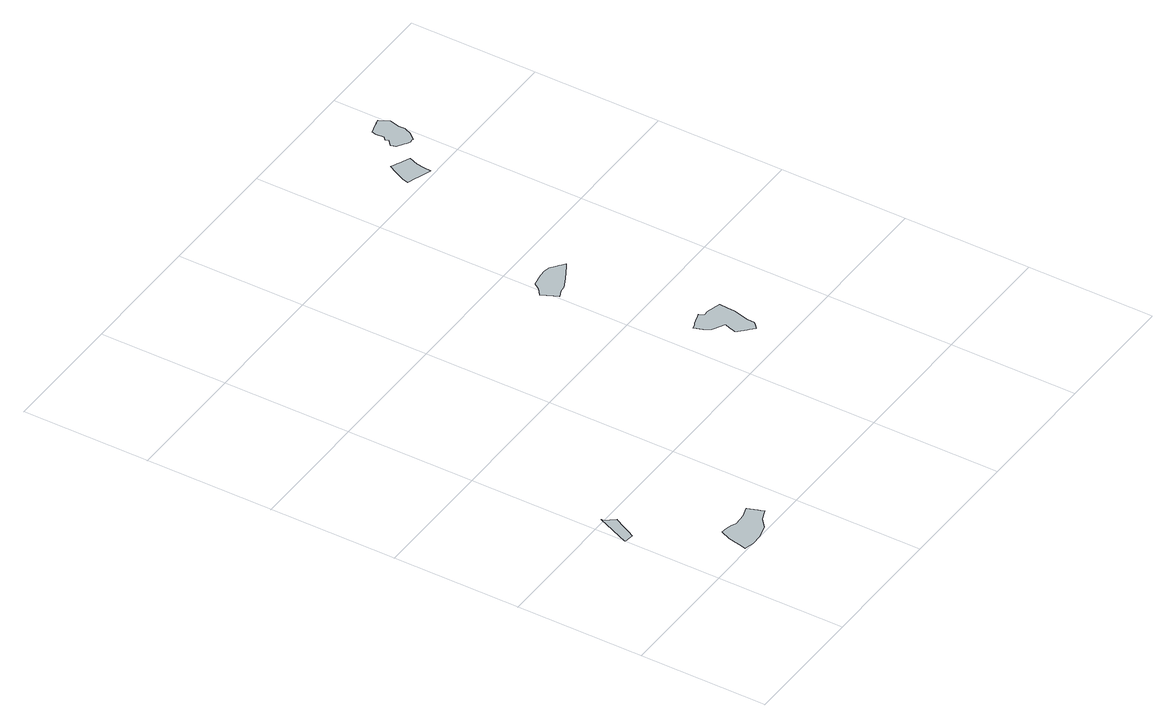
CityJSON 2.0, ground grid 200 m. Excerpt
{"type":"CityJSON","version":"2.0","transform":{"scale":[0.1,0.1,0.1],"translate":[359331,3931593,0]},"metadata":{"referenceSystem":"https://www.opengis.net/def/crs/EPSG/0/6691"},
"CityObjects":{
"object1":{"type":"GenericCityObject","attributes":{"prefecture":"14","disasterType":"1","areaType":"1","zoneNumber":"153-H26-00009","zoneName":"上鶴間4丁目1","status":"0"},"geometry":[{"type":"MultiSurface","lod":"1","boundaries":[[[0,1,2,3,4,5,6,7,8,9,10,11,12,13]]]}]},
"object2":{"type":"GenericCityObject","attributes":{"prefecture":"14","disasterType":"1","areaType":"1","zoneNumber":"153-H26-00009","zoneName":"上鶴間4丁目1","status":"0"},"geometry":[{"type":"MultiSurface","lod":"1","boundaries":[[[14,15,16,17,18,19,20,21,22,23,24,25,26,27,28,29,30,31,32,33,34]]]}]},
"object3":{"type":"GenericCityObject","attributes":{"prefecture":"14","disasterType":"1","areaType":"1","zoneNumber":"153-H26-00013","zoneName":"上鶴間本町9丁目2","status":"0"},"geometry":[{"type":"MultiSurface","lod":"1","boundaries":[[[35,36,37,38,39,40,41,42,43,44,45,46,47,48,49,50,51,52,53,54,55,56,57,58,59,60,61,62,63,64]]]}]},
"object4":{"type":"GenericCityObject","attributes":{"prefecture":"14","disasterType":"1","areaType":"1","zoneNumber":"153-H26-00013","zoneName":"上鶴間本町9丁目2","status":"0"},"geometry":[{"type":"MultiSurface","lod":"1","boundaries":[[[65,66,67,68,69,70,71,72,73,74,75,76,77,78,79,80,81,82,83]]]}]},
"object5":{"type":"GenericCityObject","attributes":{"prefecture":"14","disasterType":"1","areaType":"1","zoneNumber":"153-H26-00012","zoneName":"上鶴間本町9丁目1","status":"0"},"geometry":[{"type":"MultiSurface","lod":"1","boundaries":[[[84,85,86,87,88,89,90,91,92,93,94,95,96,97,98,99]]]}]},
"object6":{"type":"GenericCityObject","attributes":{"prefecture":"14","disasterType":"1","areaType":"1","zoneNumber":"153-H26-00012","zoneName":"上鶴間本町9丁目1","status":"0"},"geometry":[{"type":"MultiSurface","lod":"1","boundaries":[[[100,101,102,103,104,105,106,107,108,109,110,111,112,113,114,115,116,117,118,119,120,121,122,123]]]}]},
"object7":{"type":"GenericCityObject","attributes":{"prefecture":"14","disasterType":"1","areaType":"2","zoneNumber":"153-H26-00012","zoneName":"上鶴間本町9丁目1","status":"0"},"geometry":[{"type":"MultiSurface","lod":"1","boundaries":[[[124,101,125,126,127,128,129,130]]]}]}
},
"vertices":[
[199,1583,0],[266,1711,0],[337,1847,0],[345,1862,0],[232,2012,0],[234,2050,0],[167,1899,0],[130,1816,0],[41,1615,0],[6,1536,0],[1,1524,0],[18,1516,0],[153,1494,0],[162,1511,0],
[1496,492,0],[1332,439,0],[1144,423,0],[1070,457,0],[984,490,0],[881,498,0],[812,343,0],[787,222,0],[770,137,0],[762,98,0],[750,39,0],[785,30,0],[898,2,0],[1077,9,0],[1271,58,0],[1413,182,0],[1576,245,0],[1571,262,0],[1546,340,0],[1528,395,0],[1511,447,0],
[4680,3281,0],[4616,3258,0],[4528,3227,0],[4503,3218,0],[4434,3194,0],[4482,3063,0],[4543,2967,0],[4578,2942,0],[4667,2902,0],[4736,2856,0],[4723,2839,0],[4700,2746,0],[4681,2685,0],[4678,2678,0],[4690,2642,0],[4692,2640,0],[4764,2575,0],[4795,2547,0],[4813,2530,0],[4887,2463,0],[4945,2510,0],[4979,2549,0],[4990,2669,0],[5012,2761,0],[5046,2916,0],[5053,3034,0],[5065,3162,0],[4841,3220,0],[4758,3212,0],[4718,3294,0],
[4240,5171,0],[4409,5255,0],[4637,5379,0],[4691,5413,0],[4642,5450,0],[4612,5474,0],[4570,5505,0],[4491,5566,0],[4391,5579,0],[4295,5581,0],[4101,5542,0],[4027,5443,0],[3929,5364,0],[3948,5320,0],[3969,5273,0],[3983,5242,0],[4008,5186,0],[4040,5114,0],[4143,5157,0],
[5446,8310,0],[5499,8445,0],[5394,8494,0],[5364,8508,0],[5302,8538,0],[5289,8544,0],[5212,8581,0],[5152,8460,0],[5065,8289,0],[5042,8202,0],[5112,8176,0],[5136,8168,0],[5243,8129,0],[5276,8117,0],[5418,8065,0],[5427,8190,0],
[5913,9253,0],[5867,9240,0],[5810,9223,0],[5781,9215,0],[5781,9216,0],[5715,9197,0],[5698,9119,0],[5709,8996,0],[5661,8954,0],[5678,8899,0],[5602,8832,0],[5594,8824,0],[5614,8750,0],[5699,8697,0],[5721,8683,0],[5751,8664,0],[5806,8630,0],[5850,8645,0],[5875,8636,0],[5963,8739,0],[6020,8861,0],[6004,8954,0],[6045,9117,0],[5963,9267,0],
[5905,9250,0],[5836,9118,0],[5875,8972,0],[5887,8971,0],[5918,8966,0],[5932,8964,0],[5913,9118,0]
]}
